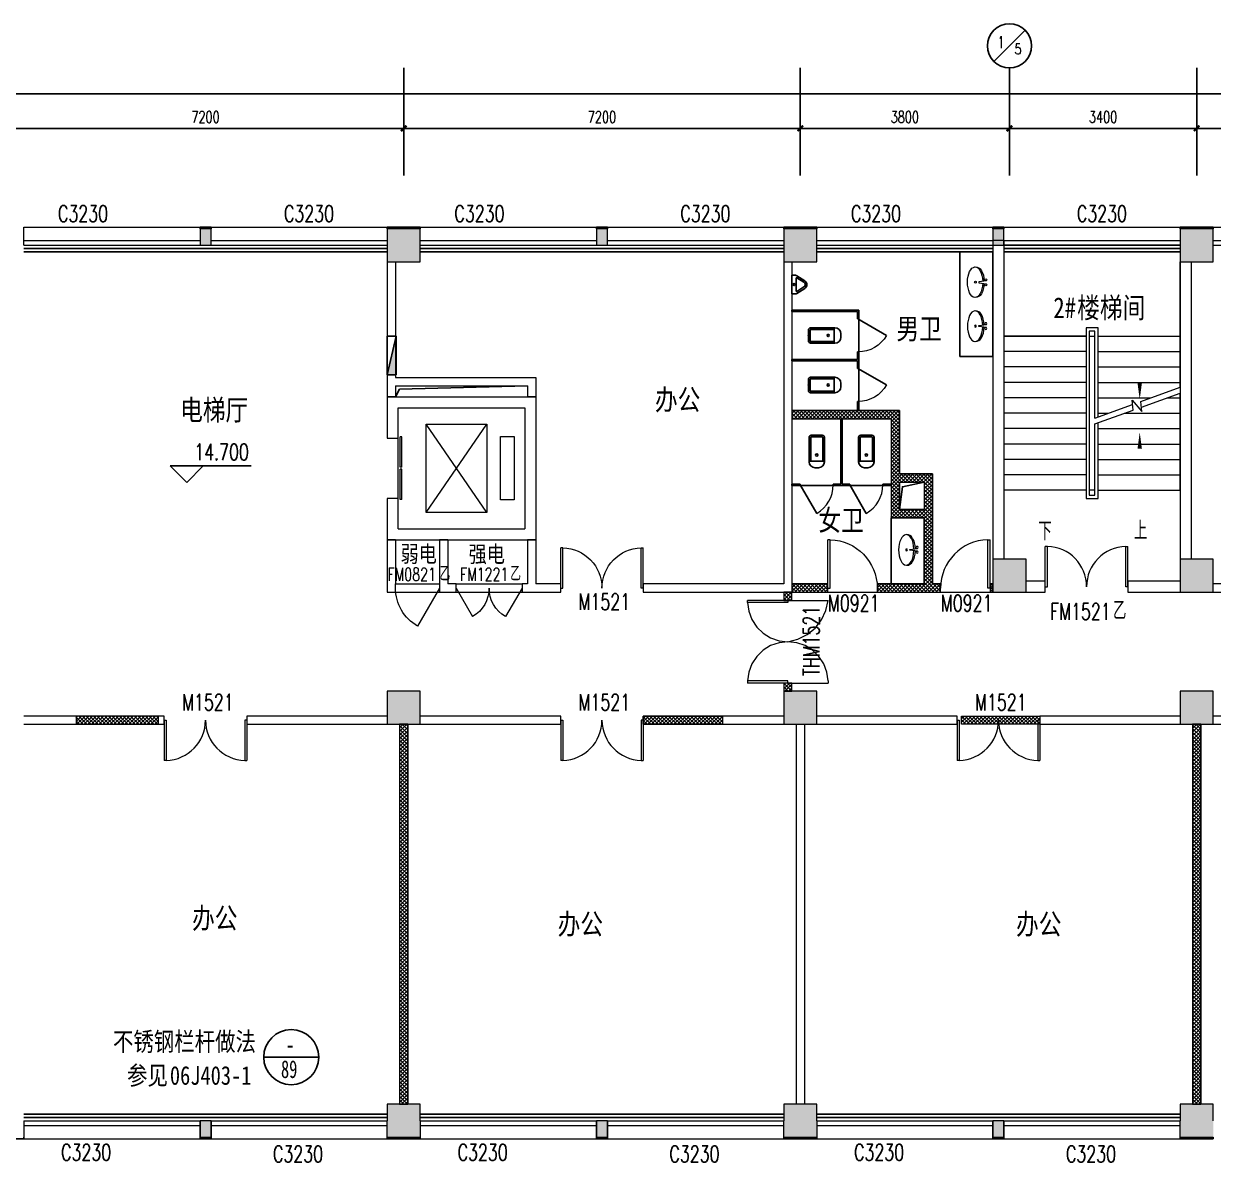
# Model space of a CAD drawing. Header units: millimetres. Extents: x 164760 to 3716174, y -1766400 to 11969.
# Drawn here: x 3344846 to 3366446, y -1585062 to -1564385 of the extents above; entities that cross this region are included whole.
import ezdxf
from ezdxf.enums import TextEntityAlignment as Align

# ---------------------------------------------------------------- set-up
doc = ezdxf.new("R2010")
doc.units = ezdxf.units.MM
doc.header["$LTSCALE"] = 1000
doc.linetypes.add('DASHEDX2', pattern=[1.5, 1, -0.5])
doc.layers.get('0').update_dxf_attribs({"color": 253, "linetype": 'CONTINUOUS'})
doc.layers.get('Defpoints').update_dxf_attribs({"color": 250, "linetype": 'CONTINUOUS', "lineweight": 0})
for name, color, linetype in [('3', 253, 'CONTINUOUS'), ('AXIS', 253, 'CONTINUOUS'), ('AXIS_TEXT', 253, 'CONTINUOUS'), ('DIM_ELEV', 253, 'CONTINUOUS'), ('DIM_IDEN', 253, 'CONTINUOUS'), ('DIM_SYMB', 253, 'CONTINUOUS'), ('LATRINE', 253, 'CONTINUOUS'), ('LVTRY', 253, 'CONTINUOUS'), ('PUB_TEXT', 253, 'CONTINUOUS'), ('SURFACE', 253, 'CONTINUOUS'), ('w-消火栓', 253, 'CONTINUOUS'), ('WINDOW_TEXT', 253, 'CONTINUOUS'), ('家具', 253, 'CONTINUOUS')]:
    doc.layers.add(name, color=color, linetype=linetype)
for name, color, linetype, lineweight in [('COLUMN', 253, 'CONTINUOUS', 0), ('FC-FLOOR【地材分格】', 253, 'CONTINUOUS', 0), ('FF-FIXT【洁具】', 253, 'CONTINUOUS', 0), ('PUB_HATCH', 253, 'CONTINUOUS', 0), ('RC-Modelling【天花造型】', 253, 'CONTINUOUS', 0), ('STAIR', 253, 'CONTINUOUS', 0), ('WALL', 253, 'CONTINUOUS', 0), ('Wall【墙体】', 253, 'CONTINUOUS', 0), ('WINDOW', 253, 'CONTINUOUS', 0)]:
    doc.layers.add(name, color=color, linetype=linetype, lineweight=lineweight)
doc.styles.add('-宋体', font='', dxfattribs={"width": 0.8})
doc.styles.add('_TCH_AXIS', font='COMPLEX', dxfattribs={"bigfont": 'GBCBIG'})
doc.styles.add('_TCH_DIM', font='SIMPLEX', dxfattribs={"bigfont": 'GBCBIG'})
doc.styles.add('_TCH_DIM_T3', font='SIMPLEX', dxfattribs={"width": 0.705882, "bigfont": 'GBCBIG'})
doc.styles.add('_TCH_WINDOW', font='SIMPLEX', dxfattribs={"bigfont": 'GBCBIG'})
doc.styles.get("Standard").update_dxf_attribs({"font": 'GBENOR', "bigfont": 'GBCBIG'})
doc.styles.add('宋体', font='', dxfattribs={"width": 0.7})
doc.styles.get('-宋体').set_extended_font_data('SimSun')
doc.styles.get('宋体').set_extended_font_data('SimSun')
doc.dimstyles.new('_TCH_ARCH&&100', dxfattribs={"dimtxt": 212.5, "dimasz": 100, "dimexe": 250, "dimexo": 300, "dimgap": 100, "dimtad": 1, "dimdec": 0, "dimzin": 0, "dimdsep": 46, "dimtxsty": '_TCH_DIM_T3', "dimblk": 'ARCHTICK', "dimcen": 0.09, "dimclrt": 7, "dimazin": 2, "dimtfac": 1, "dimtdec": 0, "dimtix": 1, "dimtmove": 2, "dimatfit": 3, "dimtolj": 1, "dimtzin": 0, "dimarcsym": 0})

# ---------------------------------------------------------------- blocks, each defined once
blk = doc.blocks.new('A$C4D690477')
at = {"layer": 'FF-FIXT【洁具】', "color": 252}
for p, q in [((344, 302), (205, 285)), ((205, 285), (205, 267)), ((205, 267), (344, 249))]:
    blk.add_line(p, q, dxfattribs=at)
at = {"layer": 'FF-FIXT【洁具】', "color": 251}
blk.add_circle((145, 277), 16, dxfattribs=at)
at = {"layer": 'FF-FIXT【洁具】', "color": 252}
for centre in [(335, 320), (335, 231)]:
    blk.add_circle(centre, 17.9, dxfattribs=at)
at = {"layer": 'FF-FIXT【洁具】', "color": 181, "extrusion": (0, 0, -1)}
for centre, ratio, start_param, end_param in [((139, 277), 0.5, 4.782885, 10.934222), ((158, 277), 0.531076, 3.076239, 4.638107), ((158, 277), 0.531076, 4.795815, 6.348539)]:
    blk.add_ellipse(centre, major_axis=(0, -277), ratio=ratio, start_param=start_param, end_param=end_param, dxfattribs=at)
blk = doc.blocks.new('$lvtry$00000007')
for p, q in [((-170, 0, 0), (170, 0, 0)), ((-170, -61, 0), (-170, 0, 0)), ((-162, -88, 0), (-69, -231, 0)), ((-124, -91, 0), (-43, -216, 0)), ((-116, -76, 0), (116, -76, 0)), ((43, -216, 0), (124, -91, 0)), ((69, -231, 0), (162, -88, 0)), ((170, -61, 0), (170, 0, 0))]:
    blk.add_line(p, q)
blk.add_circle((0, -38, 0), 17.7)
for centre, radius, start, end in [((-120, -61, 0), 50, 180, 213.0863), ((-116, -86, 0), 10, 90, 213.0863), ((0, -191, 0), 50, 210, 330), ((116, -86, 0), 10, 326.9137, 90), ((120, -61, 0), 50, 326.9137, 0), ((0, -191, 0), 80, 210, 330)]:
    blk.add_arc(centre, radius, start, end)
blk = doc.blocks.new('$QC001_5')
blk.add_line((-325, 200), (325, 0))
blk.add_lwpolyline([(325, 0), (325, 200), (-325, 200), (-325, 0)], close=True)
blk.add_solid([(-325, 200), (325, 200), (-325, 200), (325, 0)])
at = {"flags": 1}
for tag in ['UNIT', 'WHAT', 'SPEC']:
    blk.add_attdef(tag, (0, 0), '', height=0.001, dxfattribs=at)
blk = doc.blocks.new('$DorLib2D$00000141')
at = {"color": 0}
for points in [[(-0.5, 0), (-0.5, 0.487)], [(-0.475, 0.487), (-0.5, 0.487)], [(-0.475, 0), (-0.475, 0.487)], [(-0.369, 0.473), (-0.475, 0.487)], [(-0.268, 0.435), (-0.369, 0.473)], [(-0.178, 0.377), (-0.268, 0.435)], [(0.268, 0.435), (0.178, 0.377)], [(0.369, 0.473), (0.268, 0.435)], [(0.475, 0.487), (0.369, 0.473)], [(0.475, 0), (0.475, 0.487)], [(0.475, 0.487), (0.5, 0.487)], [(0.5, 0), (0.5, 0.487)], [(-0.103, 0.3), (-0.178, 0.377)], [(-0.047, 0.208), (-0.103, 0.3)], [(0.103, 0.3), (0.047, 0.208)], [(0.178, 0.377), (0.103, 0.3)], [(-0.012, 0.107), (-0.047, 0.208)], [(0.047, 0.208), (0.012, 0.107)], [(0, 0), (-0.012, 0.107)], [(-0.012, -0.107), (0, 0)], [(0.012, 0.107), (0, 0)], [(-0.5, 0), (-0.475, 0)], [(0.5, 0), (0.475, 0)]]:
    blk.add_lwpolyline(points, dxfattribs=at)
at = {"color": 0, "linetype": 'DASHEDX2'}
for points in [[(0, 0), (0.03, -0.122), (0.086, -0.234), (0.165, -0.331), (0.264, -0.408), (0.378, -0.461), (0.5, -0.488)], [(-0.5, 0), (-0.5, -0.488)], [(-0.047, -0.208), (-0.012, -0.107)], [(0.5, 0), (0.5, -0.488)], [(-0.103, -0.3), (-0.047, -0.208)], [(-0.268, -0.435), (-0.178, -0.377)], [(-0.178, -0.377), (-0.103, -0.3)], [(-0.475, -0.488), (-0.5, -0.488)], [(-0.475, -0.487), (-0.369, -0.473)], [(-0.369, -0.473), (-0.268, -0.435)]]:
    blk.add_lwpolyline(points, dxfattribs=at)
blk = doc.blocks.new('$DorLib2D$00000002')
for p, q in [((-0.5, 0), (-0.5, 0.4875)), ((-0.475, 0.4875), (-0.5, 0.4875)), ((-0.475, 0), (-0.475, 0.4875)), ((0.475, 0), (0.475, 0.4875)), ((0.475, 0.4875), (0.5, 0.4875)), ((0.5, 0), (0.5, 0.4875)), ((-0.5, 0), (-0.475, 0)), ((0.5, 0), (0.475, 0))]:
    blk.add_line(p, q)
at = {"lineweight": 13}
for centre, start, end in [((-0.4875, 0), 0, 88.53072), ((0.4875, 0), 91.46928, 180)]:
    blk.add_arc(centre, 0.4875, start, end, dxfattribs=at)
blk = doc.blocks.new('$DorLib2D$00000001')
for p, q in [((0.45, 0.975), (0.5, 0.975)), ((0.45, 0), (0.45, 0.975)), ((0.5, 0), (0.5, 0.975)), ((0.5, 0), (0.45, 0))]:
    blk.add_line(p, q)
at = {"lineweight": 13}
blk.add_arc((0.475, 0), 0.975, 91.4693, 180, dxfattribs=at)
blk = doc.blocks.new('$lvtry$00000200')
for p, q in [((-140, -40, 0), (-140, -480, 0)), ((-110, -40, 0), (-110, -470, 0)), ((100, 0, 0), (-100, 0, 0)), ((100, -30, 0), (-100, -30, 0)), ((110, -470, 0), (110, -40, 0)), ((140, -480, 0), (140, -40, 0)), ((140, -470, 0), (-140, -470, 0)), ((-30, -590, 0), (30, -590, 0))]:
    blk.add_line(p, q)
blk.add_circle((0, -359, 0), 20)
for centre, radius, start, end in [((-100, -40, 0), 40, 90, 180), ((-100, -40, 0), 10, 90, 180), ((100, -40, 0), 40, 0, 90), ((100, -40, 0), 10, 0, 90), ((-30, -480, 0), 110, 180, 270), ((30, -480, 0), 110, 270, 0)]:
    blk.add_arc(centre, radius, start, end)
blk.add_point((0, 0))
blk = doc.blocks.new('$TCHSYS$APDOOR2D')
blk.add_line((0.5, 0), (0, 0.866))
at = {"lineweight": 13}
blk.add_arc((0.5, 0), 1, 120, 180, dxfattribs=at)
blk = doc.blocks.new('$TCHSYS$LDOR22D')
for p, q in [((-0.517, 0.833), (-0.017, 0.833)), ((-0.517, 0.833), (-0.517, 0.667)), ((-0.017, 0.833), (-0.017, 0.667)), ((0.017, 0.833), (0.017, 0.667)), ((0.017, 0.833), (0.517, 0.833)), ((0.517, 0.833), (0.517, 0.667)), ((-0.517, 0.667), (-0.017, 0.667)), ((0.017, 0.667), (0.517, 0.667)), ((-0.5, 0.5), (0.5, 0.5))]:
    blk.add_line(p, q)
blk = doc.blocks.new('$WINLIB2D$00000004')
for p, q in [((-0.5, 0.5), (0.5, 0.5)), ((-0.5, 0.5), (-0.5, -0.5)), ((0.5, -0.5), (0.5, 0.5)), ((-0.5, 0.2406), (0.5, 0.2406)), ((-0.5, -0.5), (0.5, -0.5))]:
    blk.add_line(p, q)
blk = doc.blocks.new('$DorLib2D$00000214')
at = {"color": 0}
blk.add_line((0.5, 0), (0, 0.866), dxfattribs=at)
blk.add_arc((0.5, 0), 1, 120, 180, dxfattribs=at)
blk = doc.blocks.new('$DorLib2D$00000215')
at = {"color": 0}
for p, q in [((-0.5, 0), (-0.25, 0.433)), ((0.5, 0), (0.25, 0.433))]:
    blk.add_line(p, q, dxfattribs=at)
for centre, start, end in [((-0.5, 0), 0, 60), ((0.5, 0), 120, 180)]:
    blk.add_arc(centre, 0.5, start, end, dxfattribs=at)
blk = doc.blocks.new('海龙_0918165925')
at = {"layer": 'PUB_HATCH'}
for points in [[(-28900, -300), (-28700, -300), (-28700, 0), (-28900, 0)], [(-25500, -600), (-24900, -600), (-24900, 0), (-25500, 0)], [(-21700, -300), (-21500, -300), (-21500, 0), (-21700, 0)], [(-18300, -600), (-17700, -600), (-17700, 0), (-18300, 0)], [(-14500, -300), (-14300, -300), (-14300, 0), (-14500, 0)], [(-11100, -600), (-10500, -600), (-10500, 0), (-11100, 0)], [(-14500, -6600), (-13900, -6600), (-13900, -6000), (-14500, -6000)], [(-11100, -6600), (-10500, -6600), (-10500, -6000), (-11100, -6000)], [(-25500, -9000), (-24900, -9000), (-24900, -8400), (-25500, -8400)], [(-18300, -9000), (-17700, -9000), (-17700, -8400), (-18300, -8400)], [(-11100, -9000), (-10500, -9000), (-10500, -8400), (-11100, -8400)], [(-25500, -16500), (-24900, -16500), (-24900, -15900), (-25500, -15900)], [(-18300, -16500), (-17700, -16500), (-17700, -15900), (-18300, -15900)], [(-11100, -16500), (-10500, -16500), (-10500, -15900), (-11100, -15900)], [(-28900, -16500), (-28700, -16500), (-28700, -16200), (-28900, -16200)], [(-21700, -16500), (-21500, -16500), (-21500, -16200), (-21700, -16200)], [(-14300, -16200), (-14500, -16200), (-14500, -16500), (-14300, -16500)]]:
    blk.add_hatch(color=256, dxfattribs=at).paths.add_polyline_path(points)
at = {"layer": 'COLUMN'}
for p, q in [((-24900, 0), (-25500, 0)), ((-17700, 0), (-18300, 0)), ((-10500, 0), (-11100, 0)), ((-25500, -300), (-25500, -600)), ((-24900, -600), (-24900, -300)), ((-18300, -300), (-18300, -600)), ((-17700, -600), (-17700, -300)), ((-11100, -300), (-11100, -600)), ((-10500, -600), (-10500, -300)), ((-25500, -600), (-24900, -600)), ((-18300, -600), (-17700, -600)), ((-11100, -600), (-10500, -600)), ((-13900, -6000), (-14500, -6000)), ((-14500, -6000), (-14500, -6600)), ((-13900, -6600), (-13900, -6000)), ((-10500, -6000), (-11100, -6000)), ((-11100, -6000), (-11100, -6600)), ((-10500, -6600), (-10500, -6000)), ((-14500, -6600), (-13900, -6600)), ((-11100, -6600), (-10500, -6600)), ((-24900, -8400), (-25500, -8400)), ((-25500, -8400), (-25500, -9000)), ((-24900, -9000), (-24900, -8400)), ((-17700, -8400), (-18300, -8400)), ((-18300, -8400), (-18300, -9000)), ((-17700, -9000), (-17700, -8400)), ((-10500, -8400), (-11100, -8400)), ((-11100, -8400), (-11100, -9000)), ((-10500, -9000), (-10500, -8400)), ((-25500, -9000), (-24900, -9000)), ((-18300, -9000), (-17700, -9000)), ((-11100, -9000), (-10500, -9000)), ((-24900, -15900), (-25500, -15900)), ((-25500, -15900), (-25500, -16200)), ((-24900, -16200), (-24900, -15900)), ((-17700, -15900), (-18300, -15900)), ((-18300, -15900), (-18300, -16200)), ((-17700, -16200), (-17700, -15900)), ((-10500, -15900), (-11100, -15900)), ((-11100, -15900), (-11100, -16200)), ((-10500, -16200), (-10500, -15900)), ((-25500, -16500), (-24900, -16500)), ((-18300, -16500), (-17700, -16500)), ((-11100, -16500), (-10500, -16500))]:
    blk.add_line(p, q, dxfattribs=at)
blk = doc.blocks.new('_ArchTick')
at = {"color": 2, "linetype": 'ByBlock', "const_width": 0.4}
blk.add_lwpolyline([(-0.5, -0.5), (0.5, 0.5)], dxfattribs=at)
blk = doc.blocks.new('*D604')
at = {"layer": 'AXIS', "color": 0, "lineweight": -2, "transparency": 16777216}
for p, q in [((3517480, -1554394), (3517480, -1553288)), ((3524680, -1554394), (3524680, -1553288)), ((3517480, -1553538), (3524680, -1553538))]:
    blk.add_line(p, q, dxfattribs=at)
at = {"layer": 'Defpoints', "color": 0, "transparency": 16777216}
for p in [(3524680, -1553538), (3517480, -1554694), (3524680, -1554694)]:
    blk.add_point(p, dxfattribs=at)
at = {"layer": 'AXIS', "color": 0, "lineweight": -2, "transparency": 16777216, "xscale": 100, "yscale": 100, "zscale": 100, "rotation": 180}
blk.add_blockref('_ArchTick', (3517480, -1553538), dxfattribs=at)
at = {"layer": 'AXIS', "color": 0, "lineweight": -2, "transparency": 16777216, "xscale": 100, "yscale": 100, "zscale": 100}
blk.add_blockref('_ArchTick', (3524680, -1553538), dxfattribs=at)
at = {"layer": 'AXIS', "color": 7, "transparency": 16777216, "insert": (3521080, -1553332), "char_height": 212.5, "attachment_point": 5, "style": '_TCH_DIM_T3'}
blk.add_mtext('\\A1;7200', dxfattribs=at)
blk = doc.blocks.new('*D605')
at = {"layer": 'AXIS', "color": 0, "lineweight": -2, "transparency": 16777216}
for p, q in [((3514080, -1554394), (3514080, -1553288)), ((3517480, -1554394), (3517480, -1553288)), ((3514080, -1553538), (3517480, -1553538))]:
    blk.add_line(p, q, dxfattribs=at)
at = {"layer": 'Defpoints', "color": 0, "transparency": 16777216}
for p in [(3517480, -1553538), (3514080, -1554694), (3517480, -1554694)]:
    blk.add_point(p, dxfattribs=at)
at = {"layer": 'AXIS', "color": 0, "lineweight": -2, "transparency": 16777216, "xscale": 100, "yscale": 100, "zscale": 100, "rotation": 180}
blk.add_blockref('_ArchTick', (3514080, -1553538), dxfattribs=at)
at = {"layer": 'AXIS', "color": 0, "lineweight": -2, "transparency": 16777216, "xscale": 100, "yscale": 100, "zscale": 100}
blk.add_blockref('_ArchTick', (3517480, -1553538), dxfattribs=at)
at = {"layer": 'AXIS', "color": 7, "transparency": 16777216, "insert": (3515780, -1553332), "char_height": 212.5, "attachment_point": 5, "style": '_TCH_DIM_T3'}
blk.add_mtext('\\A1;3400', dxfattribs=at)
blk = doc.blocks.new('*D606')
at = {"layer": 'AXIS', "color": 0, "lineweight": -2, "transparency": 16777216}
for p, q in [((3510280, -1554394), (3510280, -1553288)), ((3514080, -1554394), (3514080, -1553288)), ((3510280, -1553538), (3514080, -1553538))]:
    blk.add_line(p, q, dxfattribs=at)
at = {"layer": 'Defpoints', "color": 0, "transparency": 16777216}
for p in [(3514080, -1553538), (3510280, -1554694), (3514080, -1554694)]:
    blk.add_point(p, dxfattribs=at)
at = {"layer": 'AXIS', "color": 0, "lineweight": -2, "transparency": 16777216, "xscale": 100, "yscale": 100, "zscale": 100, "rotation": 180}
blk.add_blockref('_ArchTick', (3510280, -1553538), dxfattribs=at)
at = {"layer": 'AXIS', "color": 0, "lineweight": -2, "transparency": 16777216, "xscale": 100, "yscale": 100, "zscale": 100}
blk.add_blockref('_ArchTick', (3514080, -1553538), dxfattribs=at)
at = {"layer": 'AXIS', "color": 7, "transparency": 16777216, "insert": (3512180, -1553332), "char_height": 212.5, "attachment_point": 5, "style": '_TCH_DIM_T3'}
blk.add_mtext('\\A1;3800', dxfattribs=at)
blk = doc.blocks.new('*D607')
at = {"layer": 'AXIS', "color": 0, "lineweight": -2, "transparency": 16777216}
for p, q in [((3503080, -1554394), (3503080, -1553288)), ((3510280, -1554394), (3510280, -1553288)), ((3503080, -1553538), (3510280, -1553538))]:
    blk.add_line(p, q, dxfattribs=at)
at = {"layer": 'Defpoints', "color": 0, "transparency": 16777216}
for p in [(3510280, -1553538), (3503080, -1554694), (3510280, -1554694)]:
    blk.add_point(p, dxfattribs=at)
at = {"layer": 'AXIS', "color": 0, "lineweight": -2, "transparency": 16777216, "xscale": 100, "yscale": 100, "zscale": 100, "rotation": 180}
blk.add_blockref('_ArchTick', (3503080, -1553538), dxfattribs=at)
at = {"layer": 'AXIS', "color": 0, "lineweight": -2, "transparency": 16777216, "xscale": 100, "yscale": 100, "zscale": 100}
blk.add_blockref('_ArchTick', (3510280, -1553538), dxfattribs=at)
at = {"layer": 'AXIS', "color": 7, "transparency": 16777216, "insert": (3506680, -1553332), "char_height": 212.5, "attachment_point": 5, "style": '_TCH_DIM_T3'}
blk.add_mtext('\\A1;7200', dxfattribs=at)
blk = doc.blocks.new('*D608')
at = {"layer": 'AXIS', "color": 0, "lineweight": -2, "transparency": 16777216}
for p, q in [((3495880, -1554394), (3495880, -1553288)), ((3503080, -1554394), (3503080, -1553288)), ((3495880, -1553538), (3503080, -1553538))]:
    blk.add_line(p, q, dxfattribs=at)
at = {"layer": 'Defpoints', "color": 0, "transparency": 16777216}
for p in [(3503080, -1553538), (3495880, -1554694), (3503080, -1554694)]:
    blk.add_point(p, dxfattribs=at)
at = {"layer": 'AXIS', "color": 0, "lineweight": -2, "transparency": 16777216, "xscale": 100, "yscale": 100, "zscale": 100, "rotation": 180}
blk.add_blockref('_ArchTick', (3495880, -1553538), dxfattribs=at)
at = {"layer": 'AXIS', "color": 0, "lineweight": -2, "transparency": 16777216, "xscale": 100, "yscale": 100, "zscale": 100}
blk.add_blockref('_ArchTick', (3503080, -1553538), dxfattribs=at)
at = {"layer": 'AXIS', "color": 7, "transparency": 16777216, "insert": (3499480, -1553332), "char_height": 212.5, "attachment_point": 5, "style": '_TCH_DIM_T3'}
blk.add_mtext('\\A1;7200', dxfattribs=at)
blk = doc.blocks.new('*D623')
at = {"layer": 'AXIS', "color": 0, "lineweight": -2, "transparency": 16777216}
for p, q in [((3481180, -1554433), (3481180, -1552663)), ((3575380, -1554433), (3575380, -1552663)), ((3481180, -1552913), (3575380, -1552913))]:
    blk.add_line(p, q, dxfattribs=at)
at = {"layer": 'Defpoints', "color": 0, "transparency": 16777216}
for p in [(3575380, -1552913), (3481180, -1554733), (3575380, -1554733)]:
    blk.add_point(p, dxfattribs=at)
at = {"layer": 'AXIS', "color": 0, "lineweight": -2, "transparency": 16777216, "xscale": 100, "yscale": 100, "zscale": 100, "rotation": 180}
blk.add_blockref('_ArchTick', (3481180, -1552913), dxfattribs=at)
at = {"layer": 'AXIS', "color": 0, "lineweight": -2, "transparency": 16777216, "xscale": 100, "yscale": 100, "zscale": 100}
blk.add_blockref('_ArchTick', (3575380, -1552913), dxfattribs=at)
at = {"layer": 'AXIS', "color": 7, "transparency": 16777216, "insert": (3528280, -1552707), "char_height": 212.5, "attachment_point": 5, "style": '_TCH_DIM_T3'}
blk.add_mtext('\\A1;94200', dxfattribs=at)
blk = doc.blocks.new('海龙_0926164331')
at = {"layer": 'AXIS'}
for p, q in [((-14453.2, -682.8), (-13887.5, -117.2)), ((-25170.3, -2397.2), (-25170.3, -800)), ((-17970.3, -2397.2), (-17970.3, -800)), ((-14170.3, -2397.2), (-14170.3, -800)), ((-10770.3, -2397.2), (-10770.3, -800))]:
    blk.add_line(p, q, dxfattribs=at)
blk.add_circle((-14170.3, -400), 400, dxfattribs=at)
at = {"layer": 'AXIS_TEXT', "color": 7, "style": '_TCH_AXIS'}
for s, height, p, p2 in [('1', 218.6, (-14369.6, -443.7), (-14275.9, -443.7)), ('5', 191.8, (-14077.7, -553.4), (-13949.9, -553.4))]:
    blk.add_text(s, height=height, dxfattribs=at).set_placement(p, p2, align=Align.FIT)
at = {"layer": 'AXIS'}
for p1, p2, distance, picture, middle in [((-47070.3, -3094), (47129.7, -3094), 1819.8, '*D623', (29.7, -1067.9)), ((-32370.3, -3054.5), (-25170.3, -3054.5), 1155.3, '*D608', (-28770.3, -1693)), ((-25170.3, -3054.5), (-17970.3, -3054.5), 1155.3, '*D607', (-21570.3, -1693)), ((-17970.3, -3054.5), (-14170.3, -3054.5), 1155.3, '*D606', (-16070.3, -1693)), ((-14170.3, -3054.5), (-10770.3, -3054.5), 1155.3, '*D605', (-12470.3, -1693)), ((-10770.3, -3054.5), (-3570.3, -3054.5), 1155.3, '*D604', (-7170.3, -1693))]:
    dim = blk.add_aligned_dim(p1=p1, p2=p2, distance=distance, dimstyle='_TCH_ARCH&&100', dxfattribs=at)
    dim.commit()
    dim.dimension.update_dxf_attribs({"geometry": picture, "text_midpoint": middle, "insert": (-3528250.3, 1551639)})
blk = doc.blocks.new('海龙0927231631')
at = {"layer": 'RC-Modelling【天花造型】'}
h = blk.add_hatch(dxfattribs=at)
h.set_pattern_fill('ANSI37', color=3, scale=15)
h.set_pattern_definition([(45, (352410.977, 155780.643), (-33.6759605, 33.6759605), []), (135, (352410.977, 155780.643), (-33.6759605, -33.6759605), [])])
h.paths.add_polyline_path([(8001, -2235), (9501, -2235), (9501, -2385), (8001, -2385)])
h.paths.add_polyline_path([(-937, -2385), (-2437, -2385), (-2437, -2235), (-937, -2235)])
h.paths.add_polyline_path([(-6245, -2385), (-4745, -2385), (-4745, -2235), (-6245, -2235)])
h.paths.add_polyline_path([(-15041, -2235), (-13620, -2235), (-13620, -2385), (-15041, -2385)])
h.paths.add_polyline_path([(-20820, -2235), (-19382, -2235), (-19382, -2385), (-20820, -2385)])
h.paths.add_polyline_path([(-31122, -2385), (-29622, -2385), (-29622, -2235), (-31122, -2235)])
h.paths.add_polyline_path([(-34495, -2385), (-32670, -2385), (-32670, -2235), (-34495, -2235)])
h.paths.add_polyline_path([(-46470, -2235), (-44507, -2235), (-44507, -2385), (-46470, -2385)])
h.paths.add_polyline_path([(-43270, 165), (-43320, 165), (-43320, 15), (-43270, 15)])
h.paths.add_polyline_path([(-44220, 165), (-44320, 165), (-44320, 1440), (-44320, 2165), (-44920, 2165), (-44920, 3315), (-46870, 3315), (-46870, 3165), (-45070, 3165), (-45070, 2090), (-45070, 1965), (-45070, 1365), (-44470, 1365), (-44470, 165), (-45370, 165), (-45370, 15), (-44395, 15), (-44220, 15)])
h.paths.add_polyline_path([(-44863, 1930), (-44470, 2015), (-44920, 2015), (-44920, 1965), (-44920, 1515)], flags=16)
h.paths.add_polyline_path([(-46270, 165), (-46470, 165), (-46470, 15), (-46270, 15)], flags=17)
h.paths.add_polyline_path([(-32295, 6015), (-32445, 6015), (-32445, 15), (-32295, 15)])
h.paths.add_polyline_path([(-14470, 165), (-14520, 165), (-14520, 90), (-14520, 15), (-14470, 15)])
h.paths.add_polyline_path([(-15570, 1440), (-15570, 2165), (-16170, 2165), (-16170, 3315), (-18120, 3315), (-18120, 3165), (-16320, 3165), (-16320, 2090), (-16320, 1965), (-16320, 1365), (-15720, 1365), (-15720, 165), (-16571, 165), (-16571, 15), (-15645, 15), (-15420, 15), (-15420, 165), (-15570, 165)])
h.paths.add_polyline_path([(-15720, 1515), (-16170, 1515), (-16170, 1517), (-16170, 1965), (-16170, 2015), (-15720, 2015)], flags=16)
h.paths.add_polyline_path([(-17471, 165), (-18120, 165), (-18120, 15), (-18120, 15), (-17471, 15)])
h.paths.add_polyline_path([(-18120, -1635), (-18195, -1635), (-18270, -1635), (-18270, -1785), (-18120, -1785)])
h.paths.add_polyline_path([(-18120, 15), (-18270, 15), (-18270, -135), (-18195, -135), (-18120, -135)])
h.paths.add_polyline_path([(-10312, 165), (-9213, 165), (-9213, 15), (-10312, 15)])
h.paths.add_polyline_path([(-3495, 6015), (-3645, 6015), (-3645, 15), (-3495, 15)])
h.paths.add_polyline_path([(17955, 165), (15180, 165), (15180, 15), (17955, 15)])
h.paths.add_polyline_path([(13680, 165), (10905, 165), (10905, 6015), (10755, 6015), (10755, 165), (10155, 165), (10155, 15), (10830, 15), (13680, 15)])
h.paths.add_polyline_path([(7305, -1785), (7155, -1785), (7155, -2235), (7305, -2235)])
h.paths.add_polyline_path([(7305, 15), (8655, 15), (8655, 165), (7230, 165), (6030, 165), (6030, 15), (7155, 15), (7155, -285), (7305, -285)])
h.paths.add_polyline_path([(7155, -2385), (7155, -9585), (7305, -9585), (7305, -2385)])
h.paths.add_polyline_path([(-10845, -2385), (-10845, -9285), (-10695, -9285), (-10695, -2385)])
h.paths.add_polyline_path([(-25245, -2385), (-25245, -9285), (-25095, -9285), (-25095, -2385)])
h.paths.add_polyline_path([(-39645, -2385), (-39645, -9285), (-39495, -9285), (-39495, -2385)])
at = {"layer": '3', "color": 3}
for p, q in [((-25470, 6255), (-32070, 6255)), ((-25470, 6195), (-32070, 6195)), ((-18270, 6255), (-24870, 6255)), ((-18270, 6195), (-24870, 6195)), ((-14470, 6255), (-17670, 6255)), ((-14470, 6195), (-17670, 6195)), ((-11070, 6255), (-14270, 6255)), ((-11070, 6195), (-14270, 6195))]:
    blk.add_line(p, q, dxfattribs=at)
for points in [[(-25320, 3565), (-25246, 3702), (-22920, 3765)], [(-16170, 1515), (-16113, 1930), (-15720, 2015)], [(-32070, -9465), (-25470, -9465)], [(-24870, -9465), (-18270, -9465)], [(-17670, -9465), (-11070, -9465)], [(-32070, -9525), (-25470, -9525)], [(-24870, -9525), (-18270, -9525)], [(-17670, -9525), (-11070, -9525)]]:
    blk.add_lwpolyline(points, dxfattribs=at)
at = {"layer": 'DIM_ELEV', "color": 3}
for p, q in [((-29112, 2007), (-29412, 2307)), ((-29412, 2307), (-27943, 2307)), ((-29112, 2007), (-28812, 2307))]:
    blk.add_line(p, q, dxfattribs=at)
at = {"layer": 'DIM_IDEN', "color": 3}
blk.add_line((-26714, -8430), (-27714, -8430), dxfattribs=at)
blk.add_circle((-27214, -8430), 500, dxfattribs=at)
at = {"layer": 'DIM_SYMB', "color": 3}
for points in [[(-13550, 1404, 0, 0, 0), (-13550, 5525, 0, 0, 0), (-11805, 5525, 0, 0, 0), (-11805, 3515, 0, 80, 0), (-11805, 3815, 0, 0, 0)], [(-11805, 1416, 0, 0, 0), (-11805, 2919, 0, 80, 0), (-11805, 2619, 0, 0, 0)], [(-27714, -8430, 0, 0, 0), (-30960, -8430, 0, 0, 0), (-30960, -9230, 80, 0, 0), (-30960, -9530, 0, 0, 0)]]:
    blk.add_lwpolyline(points, format="xyseb", dxfattribs=at)
at = {"layer": 'LATRINE', "color": 3}
for p, q in [((-18121, 5140), (-16908, 5140)), ((-18121, 5140), (-18121, 5115)), ((-18121, 5115), (-16933, 5115)), ((-16933, 5115), (-16933, 4978)), ((-16933, 4978), (-16908, 4978)), ((-16908, 4978), (-16908, 5140)), ((-16908, 4378, 400), (-16908, 4978, 400)), ((-16908, 4378), (-16933, 4378)), ((-16933, 4378), (-16933, 4240)), ((-16908, 4228), (-16908, 4378)), ((-18121, 4240), (-16933, 4240)), ((-18121, 4240), (-18121, 4215)), ((-18121, 4215), (-16933, 4215)), ((-16933, 4215), (-16933, 4078)), ((-16908, 4078), (-16908, 4228)), ((-16933, 4078), (-16908, 4078)), ((-16908, 3478, 400), (-16908, 4078, 400)), ((-16908, 3478), (-16933, 3478)), ((-16933, 3478), (-16933, 3315)), ((-16908, 3315), (-16908, 3478)), ((-16933, 3315), (-16908, 3315)), ((-17233, 3165), (-17233, 1978)), ((-17208, 3165), (-17233, 3165)), ((-17208, 3165), (-17208, 1978)), ((-17970, 1978), (-18120, 1978)), ((-18120, 1978), (-18120, 1953)), ((-18120, 1953), (-17970, 1953)), ((-17970, 1953), (-17970, 1978)), ((-17370, 1953, 400), (-17970, 1953, 400)), ((-17233, 1978), (-17370, 1978)), ((-17370, 1978), (-17370, 1953)), ((-17370, 1953), (-17220, 1953)), ((-17220, 1953), (-17070, 1953)), ((-17070, 1978), (-17208, 1978)), ((-17070, 1953), (-17070, 1978)), ((-16470, 1953, 400), (-17070, 1953, 400)), ((-16320, 1978), (-16470, 1978)), ((-16470, 1978), (-16470, 1953)), ((-16470, 1953), (-16320, 1953))]:
    blk.add_line(p, q, dxfattribs=at)
for points in [[(-15070, 4295), (-15070, 6195), (-14470, 6195), (-14470, 4295)], [(-16320, 165), (-16320, 1365), (-15720, 1365), (-15720, 165)]]:
    blk.add_lwpolyline(points, close=True, dxfattribs=at)
at = {"layer": 'RC-Modelling【天花造型】', "color": 3}
for p, q in [((-25245, -2385), (-25245, -9285)), ((-25095, -2385), (-25095, -9285)), ((-10845, -2385), (-10845, -9285)), ((-10695, -2385), (-10695, -9285))]:
    blk.add_line(p, q, dxfattribs=at)
for points in [[(-15570, 1440), (-15570, 2165), (-16170, 2165), (-16170, 3315), (-18120, 3315), (-18120, 3165), (-16320, 3165), (-16320, 2090), (-16320, 1965), (-16320, 1365), (-15720, 1365), (-15720, 165), (-16571, 165), (-16571, 15), (-15645, 15), (-15420, 15), (-15420, 165), (-15570, 165)], [(-15720, 1515), (-16170, 1515), (-16170, 1517), (-16170, 1965), (-16170, 2015), (-15720, 2015)], [(-18120, 15), (-18270, 15), (-18270, -135), (-18195, -135), (-18120, -135)], [(-17471, 165), (-18120, 165), (-18120, 15), (-18120, 15), (-17471, 15)], [(-14470, 165), (-14520, 165), (-14520, 90), (-14520, 15), (-14470, 15)], [(-18120, -1635), (-18195, -1635), (-18270, -1635), (-18270, -1785), (-18120, -1785)], [(-31122, -2385), (-29622, -2385), (-29622, -2235), (-31122, -2235)], [(-20820, -2235), (-19382, -2235), (-19382, -2385), (-20820, -2385)], [(-15041, -2235), (-13620, -2235), (-13620, -2385), (-15041, -2385)], [(-25245, -2385), (-25245, -9285), (-25095, -9285), (-25095, -2385)], [(-10845, -2385), (-10845, -9285), (-10695, -9285), (-10695, -2385)]]:
    blk.add_lwpolyline(points, close=True, dxfattribs=at)
at = {"layer": 'STAIR', "color": 3}
for p, q in [((-11070, 6315), (-14270, 6315)), ((-14270, 6315), (-14270, 4665)), ((-11070, 4665), (-11070, 6015)), ((-12561, 4815), (-12780, 4815)), ((-12780, 4815), (-12780, 1715)), ((-12621, 4755), (-12720, 4755)), ((-12720, 4755), (-12720, 1775)), ((-12621, 3178), (-12621, 4755)), ((-12561, 3200), (-12561, 4815)), ((-14270, 4665), (-14270, 1865)), ((-12780, 4665), (-14270, 4665)), ((-14270, 4665), (-12780, 4665)), ((-12720, 4665), (-12720, 1865)), ((-12720, 4665), (-12621, 4665)), ((-12621, 3178), (-12621, 4665)), ((-12561, 4665), (-11070, 4665)), ((-12561, 4665), (-11070, 4665)), ((-11070, 3738), (-11070, 4665)), ((-12780, 4385), (-14270, 4385)), ((-12561, 4385), (-11070, 4385)), ((-12780, 4105), (-14270, 4105)), ((-12561, 4105), (-11070, 4105)), ((-12780, 3825), (-14270, 3825)), ((-12561, 3825), (-11070, 3825)), ((-11784, 3481), (-11070, 3738)), ((-12780, 3545), (-14270, 3545)), ((-12561, 3545), (-11605, 3545)), ((-11926, 3323), (-11941, 3501)), ((-11941, 3501), (-11768, 3295)), ((-11768, 3295), (-11784, 3481)), ((-11775, 3377), (-11070, 3632)), ((-11311, 3545), (-11070, 3545)), ((-11070, 1865), (-11070, 3632)), ((-12780, 3265), (-14270, 3265)), ((-12621, 3178), (-11934, 3426)), ((-12621, 3072), (-11926, 3323)), ((-12561, 3265), (-12380, 3265)), ((-12086, 3265), (-11070, 3265)), ((-24763, 1465), (-23663, 3065)), ((-23663, 1465), (-24763, 3065)), ((-24763, 3065), (-23663, 3065)), ((-24763, 1465), (-24763, 3065)), ((-23663, 3065), (-23663, 1465)), ((-12621, 1865), (-12621, 3072)), ((-12621, 1775), (-12621, 3072)), ((-12561, 1715), (-12561, 3094)), ((-23413, 2840), (-23163, 2840)), ((-23413, 1690), (-23413, 2840)), ((-23163, 2840), (-23163, 1690)), ((-12780, 2985), (-14270, 2985)), ((-12561, 2985), (-11070, 2985)), ((-12780, 2705), (-14270, 2705)), ((-12561, 2705), (-11070, 2705)), ((-12780, 2425), (-14270, 2425)), ((-12561, 2425), (-11070, 2425)), ((-12780, 2145), (-14270, 2145)), ((-12561, 2145), (-11070, 2145)), ((-12780, 1865), (-14270, 1865)), ((-12621, 1865), (-12720, 1865)), ((-12720, 1775), (-12621, 1775)), ((-12561, 1865), (-11070, 1865)), ((-23163, 1690), (-23413, 1690)), ((-12780, 1715), (-12561, 1715)), ((-23663, 1465), (-24763, 1465))]:
    blk.add_line(p, q, dxfattribs=at)
at = {"layer": 'SURFACE', "color": 3}
for p, q in [((-28870, 6645), (-28870, 6615)), ((-28870, 6645), (-28670, 6645)), ((-28670, 6645), (-28670, 6615)), ((-25470, 6645), (-25470, 6615)), ((-25470, 6645), (-25170, 6645)), ((-25170, 6645), (-24870, 6645)), ((-24870, 6645), (-24870, 6615)), ((-21670, 6645), (-21670, 6615)), ((-21670, 6645), (-21470, 6645)), ((-21470, 6645), (-21470, 6615)), ((-18270, 6645), (-18270, 6615)), ((-18270, 6645), (-17970, 6645)), ((-17970, 6645), (-17670, 6645)), ((-17670, 6645), (-17670, 6615)), ((-14470, 6645), (-14470, 6615)), ((-14470, 6645), (-14270, 6645)), ((-14270, 6645), (-14270, 6615)), ((-11070, 6645), (-11070, 6615)), ((-11070, 6645), (-10770, 6645)), ((-10770, 6645), (-10470, 6645)), ((-10470, 6645), (-10470, 6615)), ((-32370, -9915), (-32070, -9915)), ((-32070, -9915), (-32070, -9885)), ((-28870, -9915), (-28870, -9885)), ((-28870, -9915), (-28670, -9915)), ((-28670, -9915), (-28670, -9885)), ((-25470, -9915), (-25470, -9885)), ((-25470, -9915), (-25170, -9915)), ((-25170, -9915), (-24870, -9915)), ((-24870, -9915), (-24870, -9885)), ((-21670, -9915), (-21670, -9885)), ((-21670, -9915), (-21470, -9915)), ((-21470, -9915), (-21470, -9885)), ((-18270, -9915), (-18270, -9885)), ((-18270, -9915), (-17970, -9915)), ((-17670, -9915), (-17970, -9915)), ((-17670, -9915), (-17670, -9885)), ((-14470, -9915), (-14470, -9885)), ((-14270, -9915), (-14470, -9915)), ((-14270, -9915), (-14270, -9885)), ((-11070, -9915), (-11070, -9885)), ((-10770, -9915), (-11070, -9915)), ((-10470, -9915), (-10770, -9915)), ((-10470, -9915), (-10470, -9885))]:
    blk.add_line(p, q, dxfattribs=at)
at = {"layer": 'WALL', "color": 3}
for p, q in [((-28670, 6615), (-28870, 6615)), ((-28870, 6615), (-28870, 6315)), ((-28670, 6315), (-28670, 6615)), ((-21470, 6615), (-21670, 6615)), ((-21670, 6615), (-21670, 6315)), ((-21470, 6315), (-21470, 6615)), ((-14270, 6615), (-14470, 6615)), ((-14470, 6615), (-14470, 6315)), ((-14270, 6315), (-14270, 6615)), ((-28870, 6315), (-28670, 6315)), ((-21670, 6315), (-21470, 6315)), ((-14470, 6403), (-14470, 615)), ((-14270, 6403), (-14470, 6403)), ((-14470, 6315), (-14270, 6315)), ((-14270, 6403), (-14270, 615)), ((-11070, 6015), (-11070, 615)), ((-10870, 6015), (-10870, 615)), ((-25470, 3565), (-22770, 3565)), ((-25470, 3565), (-25470, 2815)), ((-22770, 3565), (-22770, 965)), ((-25270, 3365), (-22970, 3365)), ((-25270, 2815), (-25270, 3365)), ((-22970, 3365), (-22970, 1165)), ((-25470, 2815), (-25270, 2815)), ((-25270, 1715), (-25470, 1715)), ((-25470, 1715), (-25470, 965)), ((-25270, 1165), (-25270, 1715)), ((-25270, 1165), (-22970, 1165)), ((-25470, 965), (-22770, 965)), ((-13520, 215), (-13870, 215)), ((-13870, 15), (-13520, 15)), ((-13520, 15), (-13520, 215)), ((-11070, 215), (-12020, 215)), ((-12020, 215), (-12020, 15)), ((-12020, 15), (-11070, 15)), ((-28670, -9585), (-28870, -9585)), ((-28870, -9585), (-28870, -9885)), ((-28670, -9885), (-28670, -9585)), ((-21470, -9585), (-21670, -9585)), ((-21670, -9585), (-21670, -9885)), ((-21470, -9885), (-21470, -9585)), ((-14270, -9585), (-14470, -9585)), ((-14470, -9585), (-14470, -9885)), ((-14270, -9885), (-14270, -9585)), ((-28870, -9885), (-28670, -9885)), ((-21670, -9885), (-21470, -9885)), ((-14470, -9885), (-14270, -9885))]:
    blk.add_line(p, q, dxfattribs=at)
at = {"layer": 'Wall【墙体】', "color": 3}
for p, q in [((-25470, 6015), (-25470, 3840)), ((-25320, 6015), (-25320, 3915)), ((-18270, 6015), (-18270, 3240)), ((-18120, 6015), (-18120, 3165)), ((-25320, 3915), (-22770, 3915)), ((-22770, 3915), (-22770, 3565)), ((-25470, 3840), (-25470, 3565)), ((-25320, 3765), (-22920, 3765)), ((-25320, 3765), (-25320, 3565)), ((-22920, 3765), (-22920, 3565)), ((-25320, 3565), (-25470, 3565)), ((-22770, 3565), (-22920, 3565)), ((-18270, 3240), (-18270, 165)), ((-18120, 3315), (-16170, 3315)), ((-16170, 3315), (-16170, 2165)), ((-18120, 3165), (-16320, 3165)), ((-18120, 3165), (-18120, 15)), ((-16320, 3165), (-16320, 2090)), ((-16170, 2165), (-15570, 2165)), ((-15570, 2165), (-15570, 1440)), ((-16320, 2090), (-16320, 1965)), ((-16320, 1965), (-16320, 1365)), ((-16170, 2015), (-15720, 2015)), ((-16170, 2015), (-16170, 1965)), ((-16170, 1965), (-16170, 1515)), ((-15720, 2015), (-15720, 1515)), ((-16170, 1515), (-15720, 1515)), ((-16320, 1365), (-15720, 1365)), ((-15720, 1365), (-15720, 165)), ((-15570, 1440), (-15570, 165)), ((-25470, 965), (-25470, 15)), ((-25320, 965), (-25470, 965)), ((-25320, 965), (-25320, 165)), ((-24520, 965), (-24520, 165)), ((-24370, 965), (-24520, 965)), ((-24370, 965), (-24370, 165)), ((-22920, 965), (-22920, 165)), ((-22770, 965), (-22920, 965)), ((-22770, 965), (-22770, 165)), ((-25470, 15), (-25320, 15)), ((-25320, 15), (-25320, 165)), ((-24520, 165), (-24520, 15)), ((-24520, 15), (-24445, 15)), ((-24445, 15), (-24220, 15)), ((-24220, 165), (-24370, 165)), ((-24220, 15), (-24220, 165)), ((-22920, 165), (-23020, 165)), ((-23020, 165), (-23020, 15)), ((-23020, 15), (-22845, 15)), ((-22845, 15), (-22320, 15)), ((-22320, 165), (-22770, 165)), ((-22320, 15), (-22320, 165)), ((-18270, 165), (-20820, 165)), ((-20820, 165), (-20820, 15)), ((-20820, 15), (-18120, 15)), ((-18270, 15), (-18270, -135)), ((-17471, 165), (-18120, 165)), ((-18120, -135), (-18120, 15)), ((-18120, 15), (-17471, 15)), ((-17471, 15), (-17471, 165)), ((-15720, 165), (-16571, 165)), ((-16571, 165), (-16571, 15)), ((-16571, 15), (-15645, 15)), ((-15645, 15), (-15420, 15)), ((-15420, 165), (-15570, 165)), ((-15420, 15), (-15420, 165)), ((-14470, 165), (-14520, 165)), ((-14520, 165), (-14520, 15)), ((-14520, 15), (-14470, 15)), ((-7920, 165), (-10470, 165)), ((-10470, 15), (-7920, 15)), ((-18270, -135), (-18120, -135)), ((-18120, -1635), (-18270, -1635)), ((-18270, -1635), (-18270, -1785)), ((-18120, -1785), (-18120, -1635)), ((-29520, -2235), (-32070, -2235)), ((-29520, -2385), (-29520, -2235)), ((-25470, -2235), (-28020, -2235)), ((-28020, -2235), (-28020, -2385)), ((-22320, -2235), (-24870, -2235)), ((-22320, -2385), (-22320, -2235)), ((-18270, -2235), (-20820, -2235)), ((-20820, -2235), (-20820, -2385)), ((-15120, -2235), (-17670, -2235)), ((-15120, -2385), (-15120, -2235)), ((-11070, -2235), (-13620, -2235)), ((-13620, -2235), (-13620, -2385)), ((-7920, -2235), (-10470, -2235)), ((-32070, -2385), (-29520, -2385)), ((-28020, -2385), (-25470, -2385)), ((-24870, -2385), (-22320, -2385)), ((-20820, -2385), (-18270, -2385)), ((-18045, -2385), (-18045, -9285)), ((-17895, -2385), (-17895, -9285)), ((-17670, -2385), (-15120, -2385)), ((-13620, -2385), (-11070, -2385)), ((-10470, -2385), (-7920, -2385))]:
    blk.add_line(p, q, dxfattribs=at)
at = {"layer": 'WINDOW', "color": 3}
for p, q in [((-25320, 165), (-24520, 165)), ((-25320, 15), (-24520, 15)), ((-24220, 165), (-23020, 165)), ((-24220, 15), (-23020, 15)), ((-17471, 15), (-16571, 15)), ((-15420, 15), (-14520, 15))]:
    blk.add_line(p, q, dxfattribs=at)
at = {"layer": 'AXIS', "color": 3}
blk.add_blockref('海龙_0926164331', (0, 10338), dxfattribs=at)
at = {"layer": 'COLUMN', "color": 3}
blk.add_blockref('海龙_0918165925', (30, 6615), dxfattribs=at)
at = {"layer": 'LATRINE', "color": 3, "xscale": 600, "zscale": 25}
for p, yscale, rotation in [((-16921, 4678), -600, 90), ((-16921, 3778), -600, 90), ((-17670, 1965), 600, 180), ((-16770, 1965), 600, 180)]:
    blk.add_blockref('$TCHSYS$APDOOR2D', p, dxfattribs=dict(at, yscale=yscale, rotation=rotation))
at = {"layer": 'LVTRY', "color": 3, "extrusion": (0, 0, -1), "zscale": -1, "rotation": 270}
blk.add_blockref('$lvtry$00000007', (18120, 5601, 0), dxfattribs=at)
at = {"layer": 'LVTRY', "color": 3, "rotation": 89.99999999999996}
for p in [(-17821, 4678), (-17821, 3778)]:
    blk.add_blockref('$lvtry$00000200', p, dxfattribs=at)
at = {"layer": 'LVTRY', "color": 3, "yscale": -1, "rotation": 180}
for p in [(-17670, 2865), (-16770, 2865)]:
    blk.add_blockref('$lvtry$00000200', p, dxfattribs=at)
at = {"layer": 'w-消火栓', "color": 3, "xscale": 1.077000000048428, "yscale": 0.8000000000465661, "rotation": 270}
blk.add_blockref('$QC001_5', (-25470, 4315), dxfattribs=at)
at = {"layer": 'WINDOW', "color": 3}
ref = blk.add_blockref('$WINLIB2D$00000004', (-30470, 6480), dxfattribs=dict(at, xscale=3200, yscale=-330, zscale=3200))
ref.add_attrib('A', 'C3230', (-31449, 6742), dxfattribs={"layer": 'WINDOW_TEXT', "height": 297.5, "style": '_TCH_WINDOW', "width": 0.705882})
ref = blk.add_blockref('$WINLIB2D$00000004', (-27070, 6480), dxfattribs=dict(at, xscale=3200, yscale=-330, zscale=3200))
ref.add_attrib('A', 'C3230', (-27346, 6742), dxfattribs={"layer": 'WINDOW_TEXT', "height": 297.5, "style": '_TCH_WINDOW', "width": 0.705882})
ref = blk.add_blockref('$WINLIB2D$00000004', (-23270, 6480), dxfattribs=dict(at, xscale=3200, yscale=-330, zscale=3200))
ref.add_attrib('A', 'C3230', (-24249, 6742), dxfattribs={"layer": 'WINDOW_TEXT', "height": 297.5, "style": '_TCH_WINDOW', "width": 0.705882})
ref = blk.add_blockref('$WINLIB2D$00000004', (-19870, 6480), dxfattribs=dict(at, xscale=3200, yscale=-330, zscale=3200))
ref.add_attrib('A', 'C3230', (-20146, 6742), dxfattribs={"layer": 'WINDOW_TEXT', "height": 297.5, "style": '_TCH_WINDOW', "width": 0.705882})
ref = blk.add_blockref('$WINLIB2D$00000004', (-16070, 6480), dxfattribs=dict(at, xscale=3200, yscale=-330, zscale=3200))
ref.add_attrib('A', 'C3230', (-17049, 6742), dxfattribs={"layer": 'WINDOW_TEXT', "height": 297.5, "style": '_TCH_WINDOW', "width": 0.705882})
ref = blk.add_blockref('$WINLIB2D$00000004', (-12670, 6480), dxfattribs=dict(at, xscale=3200, yscale=-330, zscale=3200))
ref.add_attrib('A', 'C3230', (-12946, 6742), dxfattribs={"layer": 'WINDOW_TEXT', "height": 297.5, "style": '_TCH_WINDOW', "width": 0.705882})
ref = blk.add_blockref('$WINLIB2D$00000004', (-8870, 6480), dxfattribs=dict(at, xscale=3200, yscale=-330, zscale=3200))
ref.add_attrib('A', 'C3230', (-9849, 6742), dxfattribs={"layer": 'WINDOW_TEXT', "height": 297.5, "style": '_TCH_WINDOW', "width": 0.705882})
at = {"layer": 'WINDOW', "color": 3, "xscale": -1100, "yscale": 200, "zscale": -1100, "rotation": 270}
blk.add_blockref('$TCHSYS$LDOR22D', (-25370, 2265), dxfattribs=at)
at = {"layer": 'WINDOW', "color": 3}
ref = blk.add_blockref('$DorLib2D$00000001', (-17021, 90), dxfattribs=dict(at, xscale=-900, yscale=900, zscale=-900))
ref.add_attrib('A', 'M0921', (-17466, -333), dxfattribs={"layer": 'WINDOW_TEXT', "height": 297.5, "style": '_TCH_WINDOW', "width": 0.705882})
ref = blk.add_blockref('$DorLib2D$00000001', (-14970, 90), dxfattribs=dict(at, xscale=900, yscale=900, zscale=900))
ref.add_attrib('A', 'M0921', (-15415, -333), dxfattribs={"layer": 'WINDOW_TEXT', "height": 297.5, "style": '_TCH_WINDOW', "width": 0.705882})
ref = blk.add_blockref('$DorLib2D$00000002', (-21570, 90), dxfattribs=dict(at, xscale=1500, yscale=-1500, zscale=1500, rotation=180))
ref.add_attrib('A', 'M1521', (-21995, -308), dxfattribs={"layer": 'WINDOW_TEXT', "height": 297.5, "style": '_TCH_WINDOW', "width": 0.705882})
for name, p, xscale, yscale, zscale in [('$DorLib2D$00000002', (-12770, 115), 1500, 1500, 1500), ('$DorLib2D$00000214', (-24920, 90), 800, -800, 800), ('$DorLib2D$00000215', (-23620, 90), 1200, -1200, 1200)]:
    blk.add_blockref(name, p, dxfattribs=dict(at, xscale=xscale, yscale=yscale, zscale=zscale))
ref = blk.add_blockref('$DorLib2D$00000141', (-18195, -885), dxfattribs=dict(at, xscale=-1500, yscale=-1500, zscale=-1500, rotation=269.9999999998268))
ref.add_attrib('A', 'THM1521', (-17622, -1510), dxfattribs={"layer": 'WINDOW_TEXT', "height": 297.5, "rotation": 90, "style": '_TCH_WINDOW', "width": 0.705882})
ref = blk.add_blockref('$DorLib2D$00000002', (-28770, -2310), dxfattribs=dict(at, xscale=-1500, yscale=-1500, zscale=-1500))
ref.add_attrib('A', 'M1521', (-29195, -2133), dxfattribs={"layer": 'WINDOW_TEXT', "height": 297.5, "style": '_TCH_WINDOW', "width": 0.705882})
ref = blk.add_blockref('$DorLib2D$00000002', (-21570, -2310), dxfattribs=dict(at, xscale=-1500, yscale=-1500, zscale=-1500))
ref.add_attrib('A', 'M1521', (-21995, -2133), dxfattribs={"layer": 'WINDOW_TEXT', "height": 297.5, "style": '_TCH_WINDOW', "width": 0.705882})
ref = blk.add_blockref('$DorLib2D$00000002', (-14370, -2310), dxfattribs=dict(at, xscale=-1500, yscale=-1500, zscale=-1500))
ref.add_attrib('A', 'M1521', (-14795, -2133), dxfattribs={"layer": 'WINDOW_TEXT', "height": 297.5, "style": '_TCH_WINDOW', "width": 0.705882})
ref = blk.add_blockref('$WINLIB2D$00000004', (-30470, -9750), dxfattribs=dict(at, xscale=3200, yscale=330, zscale=3200))
ref.add_attrib('A', 'C3230', (-31392, -10308), dxfattribs={"layer": 'WINDOW_TEXT', "height": 297.5, "style": '_TCH_WINDOW', "width": 0.705882})
ref = blk.add_blockref('$WINLIB2D$00000004', (-27070, -9750), dxfattribs=dict(at, xscale=3200, yscale=330, zscale=3200))
ref.add_attrib('A', 'C3230', (-27545, -10338), dxfattribs={"layer": 'WINDOW_TEXT', "height": 297.5, "style": '_TCH_WINDOW', "width": 0.705882})
ref = blk.add_blockref('$WINLIB2D$00000004', (-23270, -9750), dxfattribs=dict(at, xscale=3200, yscale=330, zscale=3200))
ref.add_attrib('A', 'C3230', (-24192, -10308), dxfattribs={"layer": 'WINDOW_TEXT', "height": 297.5, "style": '_TCH_WINDOW', "width": 0.705882})
ref = blk.add_blockref('$WINLIB2D$00000004', (-19870, -9750), dxfattribs=dict(at, xscale=3200, yscale=330, zscale=3200))
ref.add_attrib('A', 'C3230', (-20345, -10338), dxfattribs={"layer": 'WINDOW_TEXT', "height": 297.5, "style": '_TCH_WINDOW', "width": 0.705882})
ref = blk.add_blockref('$WINLIB2D$00000004', (-16070, -9750), dxfattribs=dict(at, xscale=-3200, yscale=-330, zscale=-3200, rotation=180))
ref.add_attrib('A', 'C3230', (-16992, -10308), dxfattribs={"layer": 'WINDOW_TEXT', "height": 297.5, "style": '_TCH_WINDOW', "width": 0.705882})
ref = blk.add_blockref('$WINLIB2D$00000004', (-12670, -9750), dxfattribs=dict(at, xscale=-3200, yscale=-330, zscale=-3200, rotation=180))
ref.add_attrib('A', 'C3230', (-13145, -10338), dxfattribs={"layer": 'WINDOW_TEXT', "height": 297.5, "style": '_TCH_WINDOW', "width": 0.705882})
at = {"layer": '家具', "color": 3}
blk.add_blockref('A$C4D690477', (-14934, 5368), dxfattribs=at)
at = {"layer": '家具', "color": 3, "xscale": -1, "rotation": 180}
for p in [(-14934, 5123), (-16183, 1060)]:
    blk.add_blockref('A$C4D690477', p, dxfattribs=at)
at = {"layer": 'PUB_TEXT', "color": 3}
for s, height, style, width, p in [('楼梯间', 377.6, '宋体', 0.8, (-12941, 4992)), ('2#', 377.6, '宋体', 0.8, (-13373, 4992)), ('男卫', 377.6, '宋体', 0.8, (-16223, 4610)), ('办公', 377.6, '宋体', 0.8, (-20608, 3324)), ('电梯厅', 377.6, '宋体', 0.8, (-29231, 3136)), ('14.700', 297.5, '_TCH_DIM', 0.705882, (-28973, 2412)), ('女卫', 377.6, '宋体', 0.8, (-17639, 1132)), ('弱电', 302.1, '宋体', 0.8, (-25228, 559)), ('强电', 302.1, '宋体', 0.8, (-23992, 555)), ('办公', 377.6, '宋体', 0.8, (-29014, -6094)), ('办公', 377.6, '宋体', 0.8, (-22375, -6202)), ('办公', 377.6, '宋体', 0.8, (-14051, -6203)), ('不锈钢栏杆做法', 339.9, '-宋体', 0.8, (-30451, -8317)), ('参见', 339.9, '-宋体', 0.8, (-30195, -8932)), ('06J403-1', 339.9, '-宋体', 0.8, (-29417, -8932))]:
    blk.add_text(s, height=height, dxfattribs=dict(at, style=style, width=width)).set_placement(p)
at = {"layer": 'PUB_TEXT', "color": 3, "style": '_TCH_DIM'}
for s, p in [('下', (-13645, 954)), ('上', (-11910, 966))]:
    blk.add_text(s, height=338, dxfattribs=at).set_placement(p)
at = {"layer": 'PUB_TEXT', "color": 3, "style": '宋体'}
for s, height, width, p, p2 in [('-', 352, 0.646676, (-27315, -8375), (-27153, -8375)), ('89', 321.9, 0.646957, (-27400, -8809), (-27102, -8809))]:
    blk.add_text(s, height=height, dxfattribs=dict(at, width=width)).set_placement(p, p2, align=Align.FIT)
at = {"layer": 'WINDOW_TEXT', "color": 3, "style": '_TCH_WINDOW', "width": 0.705882}
for s, height, p in [('FM0821', 238, (-25464, 220)), ('FM1221', 238, (-24148, 220)), ('FM1521', 297.5, (-13430, -485))]:
    blk.add_text(s, height=height, dxfattribs=at).set_placement(p)
at = {"layer": 'WINDOW_TEXT', "color": 3, "style": '_TCH_WINDOW'}
for height, p in [(270, (-24520, 220)), (270, (-23236, 220)), (338, (-12290, -485))]:
    blk.add_text('乙', height=height, dxfattribs=at).set_placement(p)
blk = doc.blocks.new('海龙0927231659')
at = {"layer": 'FC-FLOOR【地材分格】'}
blk.add_blockref('海龙0927231631', (0, 0), dxfattribs=at)

msp = doc.modelspace()

# ---------------------------------------------------------------- block references
at = {"layer": 'FC-FLOOR【地材分格】'}
msp.add_blockref('海龙0927231659', (3376916.1, -1574723.5), dxfattribs=at)

doc.saveas('drawing.dxf')
